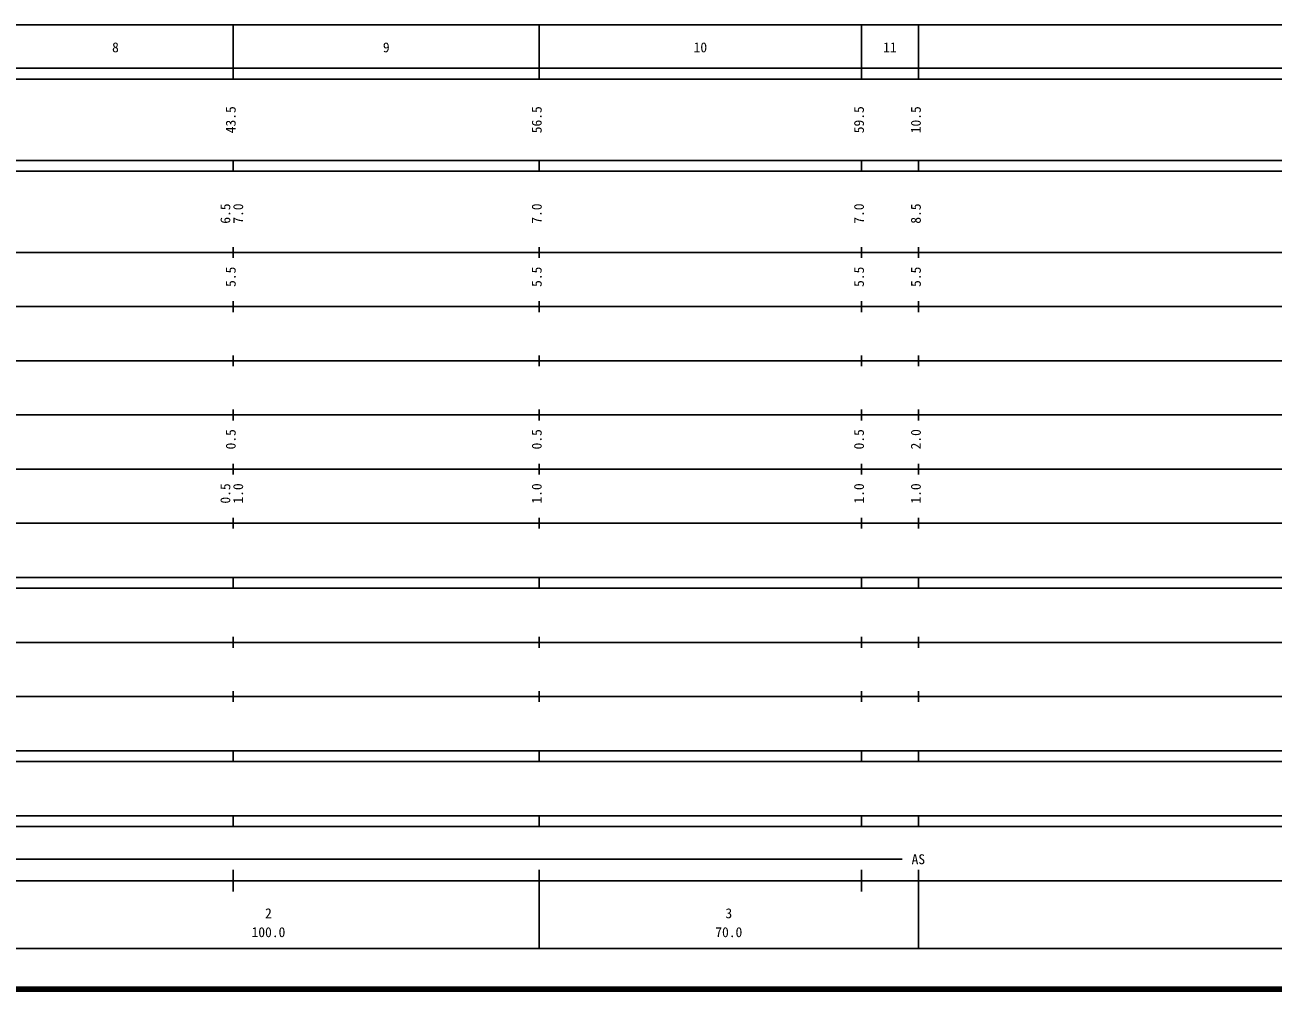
# Model space of a CAD drawing. Units: millimetres on the paper, enlarged 1000 times. Extents: x 40000 to 680000, y 20000 to 380000.
# Drawn here: x 173042 to 403491, y 20000 to 198000 of the extents above; entities that cross this region are included whole.
import ezdxf
from ezdxf.enums import TextEntityAlignment as Align

# ---------------------------------------------------------------- set-up
doc = ezdxf.new("R2010")
doc.units = ezdxf.units.MM
doc.header["$LTSCALE"] = 1000
doc.layers.add('M-TTL', color=2, linetype='Continuous', lineweight=140)
doc.layers.add('M-TTL-BAND', color=7, linetype='Continuous', lineweight=25)
doc.styles.add('ＭＳ ゴシック', font='')
doc.styles.get('ＭＳ ゴシック').set_extended_font_data('MS Gothic')

msp = doc.modelspace()

# ---------------------------------------------------------------- linework, layer by layer
at = {"layer": 'M-TTL'}
msp.add_line((40000, 20000), (680000, 20000), dxfattribs=at)
at = {"layer": 'M-TTL-BAND'}
for p, q in [((68000, 198000), (579000, 198000)), ((211500, 188000), (211500, 198000)), ((268000, 188000), (268000, 198000)), ((327500, 188000), (327500, 198000)), ((338000, 188000), (338000, 198000)), ((40000, 190000), (579000, 190000)), ((40000, 188000), (579000, 188000)), ((40000, 173000), (579000, 173000)), ((211500, 171000), (211500, 173000)), ((268000, 171000), (268000, 173000)), ((327500, 171000), (327500, 173000)), ((338000, 171000), (338000, 173000)), ((40000, 171000), (579000, 171000)), ((211500, 155000), (211500, 157000)), ((268000, 155000), (268000, 157000)), ((327500, 155000), (327500, 157000)), ((338000, 155000), (338000, 157000)), ((40000, 156000), (579000, 156000)), ((46000, 146000), (579000, 146000)), ((211500, 145000), (211500, 147000)), ((268000, 145000), (268000, 147000)), ((327500, 145000), (327500, 147000)), ((338000, 145000), (338000, 147000)), ((52000, 136000), (579000, 136000)), ((211500, 135000), (211500, 137000)), ((268000, 135000), (268000, 137000)), ((327500, 135000), (327500, 137000)), ((338000, 135000), (338000, 137000)), ((211500, 125000), (211500, 127000)), ((268000, 125000), (268000, 127000)), ((327500, 125000), (327500, 127000)), ((338000, 125000), (338000, 127000)), ((46000, 126000), (579000, 126000)), ((52000, 116000), (579000, 116000)), ((211500, 115000), (211500, 117000)), ((268000, 115000), (268000, 117000)), ((327500, 115000), (327500, 117000)), ((338000, 115000), (338000, 117000)), ((211500, 105000), (211500, 107000)), ((268000, 105000), (268000, 107000)), ((327500, 105000), (327500, 107000)), ((338000, 105000), (338000, 107000)), ((46000, 106000), (579000, 106000)), ((40000, 96000), (579000, 96000)), ((211500, 94000), (211500, 96000)), ((268000, 94000), (268000, 96000)), ((327500, 94000), (327500, 96000)), ((338000, 94000), (338000, 96000)), ((40000, 94000), (579000, 94000)), ((49000, 84000), (579000, 84000)), ((211500, 83000), (211500, 85000)), ((268000, 83000), (268000, 85000)), ((327500, 83000), (327500, 85000)), ((338000, 83000), (338000, 85000)), ((40000, 74000), (579000, 74000)), ((211500, 73000), (211500, 75000)), ((268000, 73000), (268000, 75000)), ((327500, 73000), (327500, 75000)), ((338000, 73000), (338000, 75000)), ((40000, 64000), (579000, 64000)), ((211500, 62000), (211500, 64000)), ((268000, 62000), (268000, 64000)), ((327500, 62000), (327500, 64000)), ((338000, 62000), (338000, 64000)), ((40000, 62000), (579000, 62000)), ((40000, 52000), (579000, 52000)), ((211500, 50000), (211500, 52000)), ((268000, 50000), (268000, 52000)), ((327500, 50000), (327500, 52000)), ((338000, 50000), (338000, 52000)), ((40000, 50000), (579000, 50000)), ((71000, 44000), (335000, 44000)), ((211500, 38000), (211500, 42000)), ((268000, 27500), (268000, 42000)), ((327500, 38000), (327500, 42000)), ((338000, 27500), (338000, 42000)), ((40000, 40000), (579000, 40000)), ((68000, 27500), (579000, 27500))]:
    msp.add_line(p, q, dxfattribs=at)

# ---------------------------------------------------------------- texts
at = {"layer": 'M-TTL-BAND', "style": 'ＭＳ ゴシック'}
for s, p in [('8', (189750, 192405)), ('9', (239750, 192405)), ('10', (297750, 192405)), ('11', (332750, 192405)), ('AS', (338000, 42500)), ('2', (218000, 32523)), ('3', (303000, 32523)), ('100.0', (218000, 29033)), ('70.0', (303000, 29033))]:
    msp.add_text(s, height=1833, dxfattribs=at).set_placement(p, align=Align.BOTTOM_CENTER)
for s, p in [('43.5', (212500, 180500)), ('56.5', (269000, 180500)), ('59.5', (328500, 180500)), ('10.5', (339000, 180500)), ('6.5', (211500, 163174)), ('7.0', (213870, 163174)), ('7.0', (269000, 163174)), ('7.0', (328500, 163174)), ('8.5', (339000, 163174)), ('5.5', (212500, 151500)), ('5.5', (269000, 151500)), ('5.5', (328500, 151500)), ('5.5', (339000, 151500)), ('0.5', (212500, 121500)), ('0.5', (269000, 121500)), ('0.5', (328500, 121500)), ('2.0', (339000, 121500)), ('0.5', (211500, 111500)), ('1.0', (213870, 111500)), ('1.0', (269000, 111500)), ('1.0', (328500, 111500)), ('1.0', (339000, 111500))]:
    msp.add_text(s, height=1833, rotation=90, dxfattribs=at).set_placement(p, align=Align.BOTTOM_CENTER)

doc.saveas('drawing.dxf')
